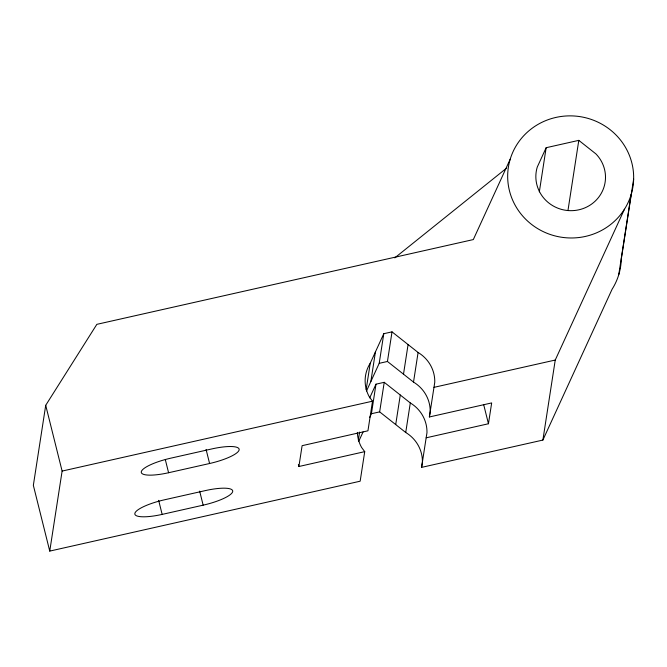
<?xml version="1.0" encoding="UTF-8"?>
<svg xmlns="http://www.w3.org/2000/svg" width="667" height="667" viewBox="0 0 667 667"><rect width="100%" height="100%" fill="white"/><g stroke="black" fill="none" stroke-linecap="round" stroke-linejoin="round"><path stroke-width="1" d="M510.238 159.121L473.312 239.578L96.84 324.345L45.715 405.311L33.35 485.334L49.75 551.1L360.155 481.207L364.724 451.651L361.589 447.449A34.851 33.725 8.8 0 1 357.354 432.383M49.75 551.1L62.114 471.077L45.715 405.311M364.724 451.651L298.891 466.508L302.109 445.681L367.942 430.807L372.519 401.184L369.385 396.99A34.851 33.725 8.8 0 1 370.227 363.257L383.783 333.708L392.021 331.858L418.092 352.476A34.851 33.725 8.8 0 1 434.767 382.266L429.373 416.975L491.671 402.926L488.452 423.753L426.155 437.819L421.586 467.375L542.88 440.07L612.089 289.253A63.04 61.005 8.8 0 0 621.285 259.029L633.65 179.006M358.329 440.22L359.588 432.066M366.125 389.811L370.227 363.257M370.852 381.532L375.429 351.909M369.751 417.375L371.419 413.732L375.988 384.175L384.225 382.316L410.297 402.943A34.851 33.725 8.8 0 1 426.972 432.733L426.155 437.819M366.517 390.987L379.206 363.332L383.783 333.708M421.586 467.375L422.403 462.289A34.851 33.725 8.8 0 0 405.728 432.499L379.656 411.881L384.225 382.316M429.373 416.975L430.19 411.889A34.851 33.725 8.8 0 0 413.515 382.099L387.444 361.472L392.021 331.858M395.714 424.579L400.283 395.022M403.502 374.179L408.079 344.556M405.728 432.499L410.297 402.943M413.515 382.099L418.092 352.476M539.336 191.829L546.148 147.715L578.798 140.362L595.889 153.885A34.851 33.725 8.8 0 1 578.873 209.805A34.851 33.725 8.8 0 1 537.26 167.084L546.148 147.715M568.026 210.13L578.798 140.362M542.88 440.07L555.244 360.047L624.454 209.238M618.743 274.746L631.107 194.722A63.04 61.005 8.8 0 0 555.844 117.442A63.04 61.005 8.8 0 0 525.062 218.601A63.04 61.005 8.8 0 0 631.107 194.722M369.718 397.824L375.988 384.175M358.729 441.387L363.065 431.933M394.781 257.871L506.728 168.017M379.206 363.332L387.444 361.472M62.114 471.077L372.519 401.184M433.95 387.352L555.244 360.047M371.419 413.732L379.656 411.881M168.584 472.736L209.588 463.507A29.273 6.837 -14 0 0 239.145 449.808A29.273 6.837 -14 0 0 211.839 448.924L170.844 458.154A29.273 6.837 -14 0 0 141.279 471.844A29.273 6.837 -14 0 0 168.584 472.736L165.333 459.68M162.148 514.399L203.152 505.161A29.273 6.837 -14 0 0 232.708 491.471A29.273 6.837 -14 0 0 205.403 490.587L164.399 499.816A29.273 6.837 -14 0 0 134.842 513.507A29.273 6.837 -14 0 0 162.148 514.399L158.646 500.342M483.692 404.677L488.452 423.753M298.391 464.499L298.891 466.508M206.086 449.45L209.588 463.507M199.65 491.112L203.152 505.161"/></g></svg>
